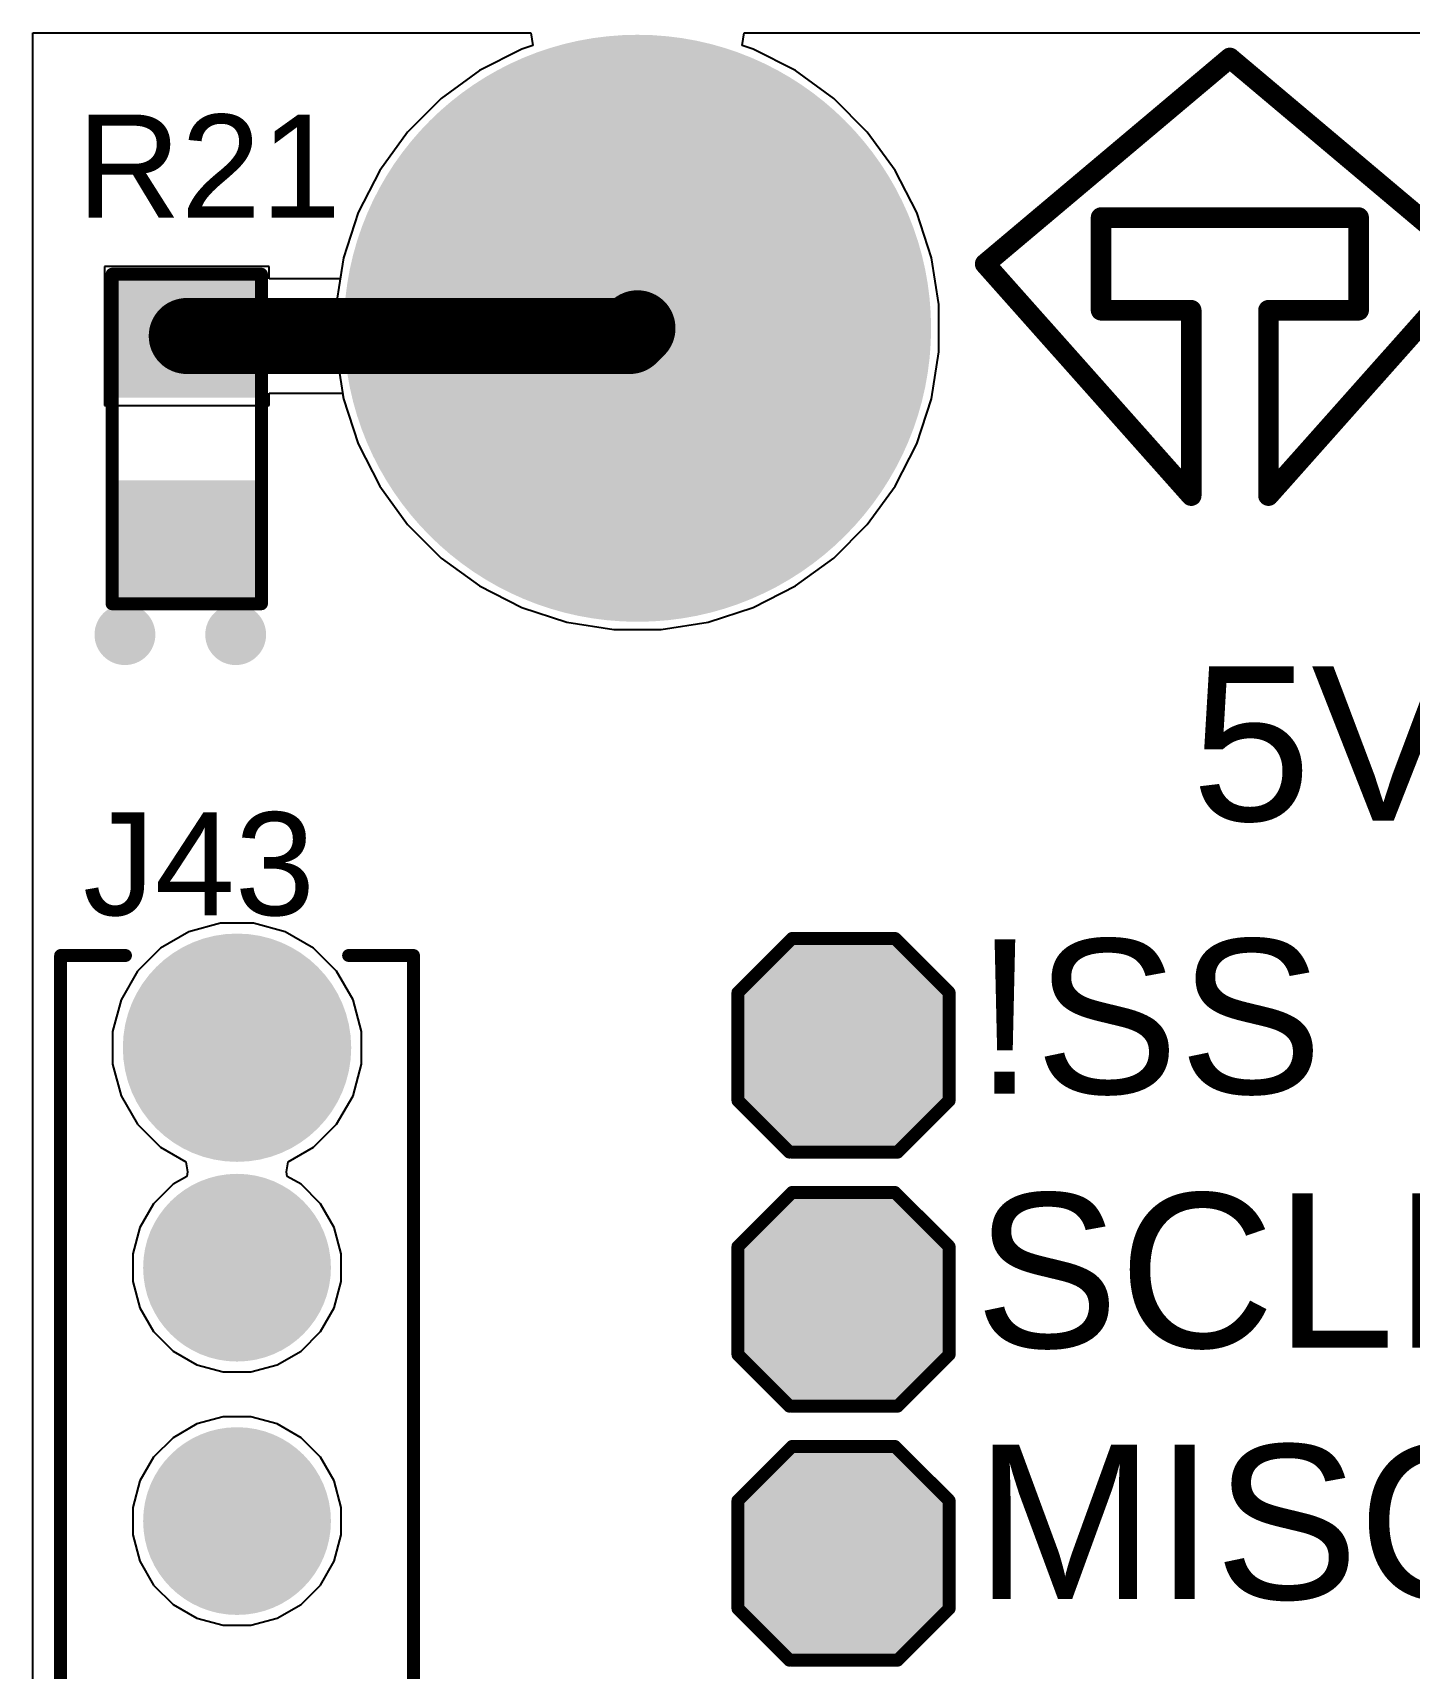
# Model space of a CAD drawing. Header units: millimetres. Extents: x 0 to 215, y 0 to 215.
# Drawn here: x 0.01 to 0.545, y 2.605 to 3.24 of the extents above; entities that cross this region are included whole.
import ezdxf

# ---------------------------------------------------------------- set-up
doc = ezdxf.new("R2010")
doc.units = ezdxf.units.MM
doc.header["$MEASUREMENT"] = 0
for name, color, linetype in [('BottomLayer', 5, 'Continuous'), ('BottomSolder', 6, 'Continuous'), ('MultiLayer', 9, 'Continuous'), ('PadHoleLayer', 156, 'Continuous'), ('TopLayer', 1, 'Continuous'), ('TopOverlay', 2, 'Continuous'), ('TopPaste', 8, 'Continuous'), ('TopSolder', 216, 'Continuous'), ('ViaHoleLayer', 16, 'Continuous')]:
    doc.layers.add(name, color=color, linetype=linetype)
doc.styles.add('Arial', font='', dxfattribs={"height": 0.2})
doc.styles.get('Arial').set_extended_font_data('Arial')

# ---------------------------------------------------------------- blocks, each defined once
blk = doc.blocks.new('R___0805_60')
at = {"layer": 'TopLayer'}
for points in [[(-0.06, 0.025), (-0.02, 0.025), (-0.02, -0.025), (-0.06, -0.025)], [(0.02, 0.025), (0.06, 0.025), (0.06, -0.025), (0.02, -0.025)]]:
    blk.add_hatch(color=1, dxfattribs=at).paths.add_polyline_path(points)
at = {"layer": 'TopPaste'}
for points in [[(-0.06, 0.025), (-0.02, 0.025), (-0.02, -0.025), (-0.06, -0.025)], [(0.02, 0.025), (0.06, 0.025), (0.06, -0.025), (0.02, -0.025)]]:
    blk.add_hatch(color=8, dxfattribs=at).paths.add_polyline_path(points)
at = {"layer": 'TopSolder'}
for points in [[(-0.064, 0.029), (-0.016, 0.029), (-0.016, -0.029), (-0.064, -0.029)], [(0.016, 0.029), (0.064, 0.029), (0.064, -0.029), (0.016, -0.029)]]:
    blk.add_hatch(color=216, dxfattribs=at).paths.add_polyline_path(points)
at = {"layer": 'TopOverlay', "const_width": 0.005}
for points in [[(-0.064, 0.029), (-0.064, -0.029)], [(-0.064, 0.029), (0.064, 0.029)], [(0.064, 0.029), (0.064, -0.029)], [(-0.064, -0.029), (0.064, -0.029)]]:
    blk.add_lwpolyline(points, dxfattribs=at)
at = {"layer": 'TopOverlay', "const_width": 0.0025}
for points in [[(-0.06525, 0.029, 1), (-0.06275, 0.029, 1)], [(-0.06525, 0.029, 1), (-0.06275, 0.029, 1)], [(0.06275, 0.029, 1), (0.06525, 0.029, 1)], [(0.06275, 0.029, 1), (0.06525, 0.029, 1)], [(-0.06525, -0.029, 1), (-0.06275, -0.029, 1)], [(-0.06525, -0.029, 1), (-0.06275, -0.029, 1)], [(0.06275, -0.029, 1), (0.06525, -0.029, 1)], [(0.06275, -0.029, 1), (0.06525, -0.029, 1)]]:
    blk.add_lwpolyline(points, format="xyb", close=True, dxfattribs=at)
blk = doc.blocks.new('4_40_P_______M________H_____86')
at = {"layer": 'BottomLayer'}
h = blk.add_hatch(color=5, dxfattribs=at)
edge = h.paths.add_edge_path()
edge.add_arc((-0.88, 2.525), 0.11, 0, 360)
at = {"layer": 'BottomSolder'}
h = blk.add_hatch(color=6, dxfattribs=at)
edge = h.paths.add_edge_path()
edge.add_arc((-0.88, 2.525), 0.114, 0, 360)
at = {"layer": 'MultiLayer'}
h = blk.add_hatch(color=9, dxfattribs=at)
edge = h.paths.add_edge_path()
edge.add_arc((-0.88, 2.525), 0.11, 0, 360)
at = {"layer": 'PadHoleLayer'}
h = blk.add_hatch(color=156, dxfattribs=at)
edge = h.paths.add_edge_path()
edge.add_arc((-0.88, 2.525), 0.074, 0, 360)
at = {"layer": 'TopLayer'}
h = blk.add_hatch(color=1, dxfattribs=at)
edge = h.paths.add_edge_path()
edge.add_arc((-0.88, 2.525), 0.11, 0, 360)
at = {"layer": 'TopSolder'}
h = blk.add_hatch(color=216, dxfattribs=at)
edge = h.paths.add_edge_path()
edge.add_arc((-0.88, 2.525), 0.114, 0, 360)
blk = doc.blocks.new('T____P______TH_1_8___H_________0_92___101')
at = {"layer": 'BottomLayer'}
blk.add_hatch(color=5, dxfattribs=at).paths.add_polyline_path([(0.01772, 0.03543), (-0.01772, 0.03543), (-0.03543, 0.01772), (-0.03543, -0.01772), (-0.01772, -0.03543), (0.01772, -0.03543), (0.03543, -0.01772), (0.03543, 0.01772)])
at = {"layer": 'BottomSolder'}
blk.add_hatch(color=6, dxfattribs=at).paths.add_polyline_path([(0.01972, 0.03943), (-0.01972, 0.03943), (-0.03943, 0.01972), (-0.03943, -0.01972), (-0.01972, -0.03943), (0.01972, -0.03943), (0.03943, -0.01972), (0.03943, 0.01972)])
at = {"layer": 'MultiLayer'}
blk.add_hatch(color=9, dxfattribs=at).paths.add_polyline_path([(0.01772, 0.03543), (-0.01772, 0.03543), (-0.03543, 0.01772), (-0.03543, -0.01772), (-0.01772, -0.03543), (0.01772, -0.03543), (0.03543, -0.01772), (0.03543, 0.01772)])
at = {"layer": 'PadHoleLayer'}
h = blk.add_hatch(color=156, dxfattribs=at)
edge = h.paths.add_edge_path()
edge.add_arc((0, 0), 0.01811, 0, 360)
at = {"layer": 'TopLayer'}
blk.add_hatch(color=1, dxfattribs=at).paths.add_polyline_path([(0.01772, 0.03543), (-0.01772, 0.03543), (-0.03543, 0.01772), (-0.03543, -0.01772), (-0.01772, -0.03543), (0.01772, -0.03543), (0.03543, -0.01772), (0.03543, 0.01772)])
at = {"layer": 'TopSolder'}
blk.add_hatch(color=216, dxfattribs=at).paths.add_polyline_path([(0.01972, 0.03943), (-0.01972, 0.03943), (-0.03943, 0.01972), (-0.03943, -0.01972), (-0.01972, -0.03943), (0.01972, -0.03943), (0.03943, -0.01972), (0.03943, 0.01972)])
at = {"layer": 'TopOverlay', "const_width": 0.005}
for points in [[(-0.041, 0.021), (-0.02, 0.042)], [(-0.02, 0.042), (0.02, 0.042)], [(0.02, 0.042), (0.041, 0.021)], [(-0.041, -0.021), (-0.041, 0.021)], [(0.041, -0.021), (0.041, 0.021)], [(-0.041, -0.021), (-0.021, -0.041)], [(0.021, -0.041), (0.041, -0.021)], [(-0.02, -0.041), (0.021, -0.041)]]:
    blk.add_lwpolyline(points, dxfattribs=at)
at = {"layer": 'TopOverlay', "const_width": 0.0025}
for points in [[(-0.02125, 0.042, 1), (-0.01875, 0.042, 1)], [(-0.02125, 0.042, 1), (-0.01875, 0.042, 1)], [(0.01875, 0.042, 1), (0.02125, 0.042, 1)], [(0.01875, 0.042, 1), (0.02125, 0.042, 1)], [(-0.04225, 0.021, 1), (-0.03975, 0.021, 1)], [(-0.04225, 0.021, 1), (-0.03975, 0.021, 1)], [(0.03975, 0.021, 1), (0.04225, 0.021, 1)], [(0.03975, 0.021, 1), (0.04225, 0.021, 1)], [(-0.04225, -0.021, 1), (-0.03975, -0.021, 1)], [(-0.04225, -0.021, 1), (-0.03975, -0.021, 1)], [(0.03975, -0.021, 1), (0.04225, -0.021, 1)], [(0.03975, -0.021, 1), (0.04225, -0.021, 1)], [(-0.02225, -0.041, 1), (-0.01975, -0.041, 1)], [(-0.02125, -0.041, 1), (-0.01875, -0.041, 1)], [(0.01975, -0.041, 1), (0.02225, -0.041, 1)], [(0.01975, -0.041, 1), (0.02225, -0.041, 1)]]:
    blk.add_lwpolyline(points, format="xyb", close=True, dxfattribs=at)
blk = doc.blocks.new('T____P______TH_1_8___H_________0_92___102')
at = {"layer": 'BottomLayer'}
blk.add_hatch(color=5, dxfattribs=at).paths.add_polyline_path([(0.01772, 0.03543), (-0.01772, 0.03543), (-0.03543, 0.01772), (-0.03543, -0.01772), (-0.01772, -0.03543), (0.01772, -0.03543), (0.03543, -0.01772), (0.03543, 0.01772)])
at = {"layer": 'BottomSolder'}
blk.add_hatch(color=6, dxfattribs=at).paths.add_polyline_path([(0.01972, 0.03943), (-0.01972, 0.03943), (-0.03943, 0.01972), (-0.03943, -0.01972), (-0.01972, -0.03943), (0.01972, -0.03943), (0.03943, -0.01972), (0.03943, 0.01972)])
at = {"layer": 'MultiLayer'}
blk.add_hatch(color=9, dxfattribs=at).paths.add_polyline_path([(0.01772, 0.03543), (-0.01772, 0.03543), (-0.03543, 0.01772), (-0.03543, -0.01772), (-0.01772, -0.03543), (0.01772, -0.03543), (0.03543, -0.01772), (0.03543, 0.01772)])
at = {"layer": 'PadHoleLayer'}
h = blk.add_hatch(color=156, dxfattribs=at)
edge = h.paths.add_edge_path()
edge.add_arc((0, 0), 0.01811, 0, 360)
at = {"layer": 'TopLayer'}
blk.add_hatch(color=1, dxfattribs=at).paths.add_polyline_path([(0.01772, 0.03543), (-0.01772, 0.03543), (-0.03543, 0.01772), (-0.03543, -0.01772), (-0.01772, -0.03543), (0.01772, -0.03543), (0.03543, -0.01772), (0.03543, 0.01772)])
at = {"layer": 'TopSolder'}
blk.add_hatch(color=216, dxfattribs=at).paths.add_polyline_path([(0.01972, 0.03943), (-0.01972, 0.03943), (-0.03943, 0.01972), (-0.03943, -0.01972), (-0.01972, -0.03943), (0.01972, -0.03943), (0.03943, -0.01972), (0.03943, 0.01972)])
at = {"layer": 'TopOverlay', "const_width": 0.005}
for points in [[(-0.041, 0.021), (-0.02, 0.042)], [(-0.02, 0.042), (0.02, 0.042)], [(0.02, 0.042), (0.041, 0.021)], [(-0.041, -0.021), (-0.041, 0.021)], [(0.041, -0.021), (0.041, 0.021)], [(-0.041, -0.021), (-0.021, -0.041)], [(0.021, -0.041), (0.041, -0.021)], [(-0.02, -0.041), (0.021, -0.041)]]:
    blk.add_lwpolyline(points, dxfattribs=at)
at = {"layer": 'TopOverlay', "const_width": 0.0025}
for points in [[(-0.02125, 0.042, 1), (-0.01875, 0.042, 1)], [(-0.02125, 0.042, 1), (-0.01875, 0.042, 1)], [(0.01875, 0.042, 1), (0.02125, 0.042, 1)], [(0.01875, 0.042, 1), (0.02125, 0.042, 1)], [(-0.04225, 0.021, 1), (-0.03975, 0.021, 1)], [(-0.04225, 0.021, 1), (-0.03975, 0.021, 1)], [(0.03975, 0.021, 1), (0.04225, 0.021, 1)], [(0.03975, 0.021, 1), (0.04225, 0.021, 1)], [(-0.04225, -0.021, 1), (-0.03975, -0.021, 1)], [(-0.04225, -0.021, 1), (-0.03975, -0.021, 1)], [(0.03975, -0.021, 1), (0.04225, -0.021, 1)], [(0.03975, -0.021, 1), (0.04225, -0.021, 1)], [(-0.02225, -0.041, 1), (-0.01975, -0.041, 1)], [(-0.02125, -0.041, 1), (-0.01875, -0.041, 1)], [(0.01975, -0.041, 1), (0.02225, -0.041, 1)], [(0.01975, -0.041, 1), (0.02225, -0.041, 1)]]:
    blk.add_lwpolyline(points, format="xyb", close=True, dxfattribs=at)
blk = doc.blocks.new('T____P______TH_1_8___H_________0_92___103')
at = {"layer": 'BottomLayer'}
blk.add_hatch(color=5, dxfattribs=at).paths.add_polyline_path([(0.01772, 0.03543), (-0.01772, 0.03543), (-0.03543, 0.01772), (-0.03543, -0.01772), (-0.01772, -0.03543), (0.01772, -0.03543), (0.03543, -0.01772), (0.03543, 0.01772)])
at = {"layer": 'BottomSolder'}
blk.add_hatch(color=6, dxfattribs=at).paths.add_polyline_path([(0.01972, 0.03943), (-0.01972, 0.03943), (-0.03943, 0.01972), (-0.03943, -0.01972), (-0.01972, -0.03943), (0.01972, -0.03943), (0.03943, -0.01972), (0.03943, 0.01972)])
at = {"layer": 'MultiLayer'}
blk.add_hatch(color=9, dxfattribs=at).paths.add_polyline_path([(0.01772, 0.03543), (-0.01772, 0.03543), (-0.03543, 0.01772), (-0.03543, -0.01772), (-0.01772, -0.03543), (0.01772, -0.03543), (0.03543, -0.01772), (0.03543, 0.01772)])
at = {"layer": 'PadHoleLayer'}
h = blk.add_hatch(color=156, dxfattribs=at)
edge = h.paths.add_edge_path()
edge.add_arc((0, 0), 0.01811, 0, 360)
at = {"layer": 'TopLayer'}
blk.add_hatch(color=1, dxfattribs=at).paths.add_polyline_path([(0.01772, 0.03543), (-0.01772, 0.03543), (-0.03543, 0.01772), (-0.03543, -0.01772), (-0.01772, -0.03543), (0.01772, -0.03543), (0.03543, -0.01772), (0.03543, 0.01772)])
at = {"layer": 'TopSolder'}
blk.add_hatch(color=216, dxfattribs=at).paths.add_polyline_path([(0.01972, 0.03943), (-0.01972, 0.03943), (-0.03943, 0.01972), (-0.03943, -0.01972), (-0.01972, -0.03943), (0.01972, -0.03943), (0.03943, -0.01972), (0.03943, 0.01972)])
at = {"layer": 'TopOverlay', "const_width": 0.005}
for points in [[(-0.041, 0.021), (-0.02, 0.042)], [(-0.02, 0.042), (0.02, 0.042)], [(0.02, 0.042), (0.041, 0.021)], [(-0.041, -0.021), (-0.041, 0.021)], [(0.041, -0.021), (0.041, 0.021)], [(-0.041, -0.021), (-0.021, -0.041)], [(0.021, -0.041), (0.041, -0.021)], [(-0.02, -0.041), (0.021, -0.041)]]:
    blk.add_lwpolyline(points, dxfattribs=at)
at = {"layer": 'TopOverlay', "const_width": 0.0025}
for points in [[(-0.02125, 0.042, 1), (-0.01875, 0.042, 1)], [(-0.02125, 0.042, 1), (-0.01875, 0.042, 1)], [(0.01875, 0.042, 1), (0.02125, 0.042, 1)], [(0.01875, 0.042, 1), (0.02125, 0.042, 1)], [(-0.04225, 0.021, 1), (-0.03975, 0.021, 1)], [(-0.04225, 0.021, 1), (-0.03975, 0.021, 1)], [(0.03975, 0.021, 1), (0.04225, 0.021, 1)], [(0.03975, 0.021, 1), (0.04225, 0.021, 1)], [(-0.04225, -0.021, 1), (-0.03975, -0.021, 1)], [(-0.04225, -0.021, 1), (-0.03975, -0.021, 1)], [(0.03975, -0.021, 1), (0.04225, -0.021, 1)], [(0.03975, -0.021, 1), (0.04225, -0.021, 1)], [(-0.02225, -0.041, 1), (-0.01975, -0.041, 1)], [(-0.02125, -0.041, 1), (-0.01875, -0.041, 1)], [(0.01975, -0.041, 1), (0.02225, -0.041, 1)], [(0.01975, -0.041, 1), (0.02225, -0.041, 1)]]:
    blk.add_lwpolyline(points, format="xyb", close=True, dxfattribs=at)
blk = doc.blocks.new('1053111206_108')
at = {"layer": 'BottomLayer'}
h = blk.add_hatch(color=5, dxfattribs=at)
edge = h.paths.add_edge_path()
edge.add_arc((0.3315, 0.02638), 0.04134, 0, 360)
h = blk.add_hatch(color=5, dxfattribs=at)
edge = h.paths.add_edge_path()
edge.add_arc((0.14764, 0.02638), 0.03346, 0, 360)
h = blk.add_hatch(color=5, dxfattribs=at)
edge = h.paths.add_edge_path()
edge.add_arc((0.24606, 0.02638), 0.03346, 0, 360)
at = {"layer": 'BottomSolder'}
h = blk.add_hatch(color=6, dxfattribs=at)
edge = h.paths.add_edge_path()
edge.add_arc((0.3315, 0.02638), 0.04434, 0, 360)
h = blk.add_hatch(color=6, dxfattribs=at)
edge = h.paths.add_edge_path()
edge.add_arc((0.14764, 0.02638), 0.03646, 0, 360)
h = blk.add_hatch(color=6, dxfattribs=at)
edge = h.paths.add_edge_path()
edge.add_arc((0.24606, 0.02638), 0.03646, 0, 360)
at = {"layer": 'MultiLayer'}
h = blk.add_hatch(color=9, dxfattribs=at)
edge = h.paths.add_edge_path()
edge.add_arc((0.3315, 0.02638), 0.04134, 0, 360)
h = blk.add_hatch(color=9, dxfattribs=at)
edge = h.paths.add_edge_path()
edge.add_arc((0.14764, 0.02638), 0.03346, 0, 360)
h = blk.add_hatch(color=9, dxfattribs=at)
edge = h.paths.add_edge_path()
edge.add_arc((0.24606, 0.02638), 0.03346, 0, 360)
at = {"layer": 'PadHoleLayer'}
h = blk.add_hatch(color=156, dxfattribs=at)
edge = h.paths.add_edge_path()
edge.add_arc((0.3315, 0.02638), 0.0315, 0, 360)
h = blk.add_hatch(color=156, dxfattribs=at)
edge = h.paths.add_edge_path()
edge.add_arc((0.14764, 0.02638), 0.02362, 0, 360)
h = blk.add_hatch(color=156, dxfattribs=at)
edge = h.paths.add_edge_path()
edge.add_arc((0.24606, 0.02638), 0.02362, 0, 360)
at = {"layer": 'TopLayer'}
h = blk.add_hatch(color=1, dxfattribs=at)
edge = h.paths.add_edge_path()
edge.add_arc((0.3315, 0.02638), 0.04134, 0, 360)
h = blk.add_hatch(color=1, dxfattribs=at)
edge = h.paths.add_edge_path()
edge.add_arc((0.14764, 0.02638), 0.03346, 0, 360)
h = blk.add_hatch(color=1, dxfattribs=at)
edge = h.paths.add_edge_path()
edge.add_arc((0.24606, 0.02638), 0.03346, 0, 360)
at = {"layer": 'TopSolder'}
h = blk.add_hatch(color=216, dxfattribs=at)
edge = h.paths.add_edge_path()
edge.add_arc((0.3315, 0.02638), 0.04434, 0, 360)
h = blk.add_hatch(color=216, dxfattribs=at)
edge = h.paths.add_edge_path()
edge.add_arc((0.14764, 0.02638), 0.03646, 0, 360)
h = blk.add_hatch(color=216, dxfattribs=at)
edge = h.paths.add_edge_path()
edge.add_arc((0.24606, 0.02638), 0.03646, 0, 360)
at = {"layer": 'TopOverlay', "const_width": 0.005}
for points in [[(-0.36732, 0.09488), (0.36732, 0.09488)], [(0.36732, 0.09488), (0.36732, 0.06969)], [(0.36732, -0.01693), (0.36732, -0.04213)], [(0.04921, -0.04213), (0.36732, -0.04213)]]:
    blk.add_lwpolyline(points, dxfattribs=at)
at = {"layer": 'TopOverlay', "const_width": 0.0025}
for points in [[(0.36607, 0.09488, 1), (0.36857, 0.09488, 1)], [(0.36607, 0.09488, 1), (0.36857, 0.09488, 1)], [(0.36607, 0.06969, 1), (0.36857, 0.06969, 1)], [(0.36607, -0.01693, 1), (0.36857, -0.01693, 1)], [(0.36607, -0.04213, 1), (0.36857, -0.04213, 1)], [(0.36607, -0.04213, 1), (0.36857, -0.04213, 1)]]:
    blk.add_lwpolyline(points, format="xyb", close=True, dxfattribs=at)

msp = doc.modelspace()

# ---------------------------------------------------------------- hatches: boundary and pattern name
at = {"layer": 'BottomLayer'}
h = msp.add_hatch(color=5, dxfattribs=at)
edge = h.paths.add_edge_path()
edge.add_arc((0.046, 3.006), 0.01181, 0, 360)
h = msp.add_hatch(color=5, dxfattribs=at)
edge = h.paths.add_edge_path()
edge.add_arc((0.089, 3.006), 0.01181, 0, 360)
at = {"layer": 'TopLayer'}
h = msp.add_hatch(color=1, dxfattribs=at)
edge = h.paths.add_edge_path()
edge.add_arc((0.046, 3.006), 0.01181, 0, 360)
h = msp.add_hatch(color=1, dxfattribs=at)
edge = h.paths.add_edge_path()
edge.add_arc((0.089, 3.006), 0.01181, 0, 360)
at = {"layer": 'ViaHoleLayer'}
h = msp.add_hatch(color=16, dxfattribs=at)
edge = h.paths.add_edge_path()
edge.add_arc((0.046, 3.006), 0.00591, 0, 360)
h = msp.add_hatch(color=16, dxfattribs=at)
edge = h.paths.add_edge_path()
edge.add_arc((0.089, 3.006), 0.00591, 0, 360)

# ---------------------------------------------------------------- linework, layer by layer
at = {"layer": 'BottomLayer'}
for p, q in [((0.0102, 0.0102), (0.0102, 3.2398)), ((0.0102, 3.2398), (0.20353, 3.2398)), ((0.20432, 3.2348), (0.20009, 3.23343)), ((0.20353, 3.2398), (0.20432, 3.2348)), ((0.28568, 3.2348), (0.28647, 3.2398)), ((0.28991, 3.23343), (0.28568, 3.2348)), ((0.28647, 3.2398), (3.83353, 3.2398)), ((0.20009, 3.23343), (0.18368, 3.22507)), ((0.30632, 3.22507), (0.28991, 3.23343)), ((0.18368, 3.22507), (0.16878, 3.21424)), ((0.32122, 3.21424), (0.30632, 3.22507)), ((0.16878, 3.21424), (0.15576, 3.20122)), ((0.33424, 3.20122), (0.32122, 3.21424)), ((0.15576, 3.20122), (0.14493, 3.18632)), ((0.34507, 3.18632), (0.33424, 3.20122)), ((0.14493, 3.18632), (0.13657, 3.16991)), ((0.35343, 3.16991), (0.34507, 3.18632)), ((0.13657, 3.16991), (0.13088, 3.1524)), ((0.35912, 3.1524), (0.35343, 3.16991)), ((0.13088, 3.1524), (0.128, 3.13421)), ((0.362, 3.13421), (0.35912, 3.1524)), ((0.128, 3.13421), (0.128, 3.11579)), ((0.362, 3.11579), (0.362, 3.13421)), ((0.128, 3.11579), (0.13088, 3.0976)), ((0.35912, 3.0976), (0.362, 3.11579)), ((0.13088, 3.0976), (0.13657, 3.08009)), ((0.35343, 3.08009), (0.35912, 3.0976)), ((0.13657, 3.08009), (0.14493, 3.06368)), ((0.34507, 3.06368), (0.35343, 3.08009)), ((0.14493, 3.06368), (0.15576, 3.04878)), ((0.33424, 3.04878), (0.34507, 3.06368)), ((0.15576, 3.04878), (0.16878, 3.03576)), ((0.32122, 3.03576), (0.33424, 3.04878)), ((0.16878, 3.03576), (0.18368, 3.02493)), ((0.30632, 3.02493), (0.32122, 3.03576)), ((0.18368, 3.02493), (0.20009, 3.01657)), ((0.28991, 3.01657), (0.30632, 3.02493)), ((0.20009, 3.01657), (0.2176, 3.01088)), ((0.2724, 3.01088), (0.28991, 3.01657)), ((0.2176, 3.01088), (0.23579, 3.008)), ((0.23579, 3.008), (0.25421, 3.008)), ((0.25421, 3.008), (0.2724, 3.01088)), ((0.07086, 2.8906), (0.05984, 2.88424)), ((0.08316, 2.8939), (0.07086, 2.8906)), ((0.09588, 2.8939), (0.08316, 2.8939)), ((0.10818, 2.8906), (0.09588, 2.8939)), ((0.1192, 2.88424), (0.10818, 2.8906)), ((0.05984, 2.88424), (0.05084, 2.87524)), ((0.1282, 2.87524), (0.1192, 2.88424)), ((0.30378, 2.88843), (0.28257, 2.86722)), ((0.34622, 2.88843), (0.30378, 2.88843)), ((0.36743, 2.86722), (0.34622, 2.88843)), ((0.05084, 2.87524), (0.04448, 2.86422)), ((0.13456, 2.86422), (0.1282, 2.87524)), ((0.28257, 2.86722), (0.28257, 2.82478)), ((0.36743, 2.82478), (0.36743, 2.86722)), ((0.04448, 2.86422), (0.04118, 2.85192)), ((0.13786, 2.85192), (0.13456, 2.86422)), ((0.04118, 2.85192), (0.04118, 2.8392)), ((0.13786, 2.8392), (0.13786, 2.85192)), ((0.04118, 2.8392), (0.04448, 2.8269)), ((0.13456, 2.8269), (0.13786, 2.8392)), ((0.04448, 2.8269), (0.05084, 2.81588)), ((0.1282, 2.81588), (0.13456, 2.8269)), ((0.28257, 2.82478), (0.30378, 2.80357)), ((0.34622, 2.80357), (0.36743, 2.82478)), ((0.05084, 2.81588), (0.05984, 2.80688)), ((0.1192, 2.80688), (0.1282, 2.81588)), ((0.05984, 2.80688), (0.0697, 2.80118)), ((0.10934, 2.80118), (0.1192, 2.80688)), ((0.30378, 2.80357), (0.34622, 2.80357)), ((0.06999, 2.79557), (0.06467, 2.79251)), ((0.0697, 2.80118), (0.07031, 2.79739)), ((0.07031, 2.79739), (0.06999, 2.79557)), ((0.10873, 2.79739), (0.10934, 2.80118)), ((0.10905, 2.79557), (0.10873, 2.79739)), ((0.11437, 2.79251), (0.10905, 2.79557)), ((0.06467, 2.79251), (0.05714, 2.78497)), ((0.1219, 2.78497), (0.11437, 2.79251)), ((0.30378, 2.78977), (0.28257, 2.76855)), ((0.34622, 2.78977), (0.30378, 2.78977)), ((0.36743, 2.76855), (0.34622, 2.78977)), ((0.05714, 2.78497), (0.05181, 2.77574)), ((0.12723, 2.77574), (0.1219, 2.78497)), ((0.05181, 2.77574), (0.04906, 2.76545)), ((0.12998, 2.76545), (0.12723, 2.77574)), ((0.04906, 2.76545), (0.04906, 2.7548)), ((0.12998, 2.7548), (0.12998, 2.76545)), ((0.28257, 2.76855), (0.28257, 2.72612)), ((0.36743, 2.72612), (0.36743, 2.76855)), ((0.04906, 2.7548), (0.05181, 2.74451)), ((0.12723, 2.74451), (0.12998, 2.7548)), ((0.05181, 2.74451), (0.05714, 2.73528)), ((0.1219, 2.73528), (0.12723, 2.74451)), ((0.05714, 2.73528), (0.06467, 2.72775)), ((0.11437, 2.72775), (0.1219, 2.73528)), ((0.06467, 2.72775), (0.0739, 2.72242)), ((0.10514, 2.72242), (0.11437, 2.72775)), ((0.28257, 2.72612), (0.30378, 2.7049)), ((0.34622, 2.7049), (0.36743, 2.72612)), ((0.0739, 2.72242), (0.08419, 2.71966)), ((0.08419, 2.71966), (0.09485, 2.71966)), ((0.09485, 2.71966), (0.10514, 2.72242)), ((0.08419, 2.70217), (0.0739, 2.69941)), ((0.09485, 2.70217), (0.08419, 2.70217)), ((0.10514, 2.69941), (0.09485, 2.70217)), ((0.30378, 2.7049), (0.34622, 2.7049)), ((0.06467, 2.69408), (0.05714, 2.68655)), ((0.0739, 2.69941), (0.06467, 2.69408)), ((0.11437, 2.69408), (0.10514, 2.69941)), ((0.1219, 2.68655), (0.11437, 2.69408)), ((0.30378, 2.6911), (0.28257, 2.66988)), ((0.34622, 2.6911), (0.30378, 2.6911)), ((0.36743, 2.66988), (0.34622, 2.6911)), ((0.05714, 2.68655), (0.05181, 2.67732)), ((0.12723, 2.67732), (0.1219, 2.68655)), ((0.05181, 2.67732), (0.04906, 2.66703)), ((0.12998, 2.66703), (0.12723, 2.67732)), ((0.28257, 2.66988), (0.28257, 2.62745)), ((0.36743, 2.62745), (0.36743, 2.66988)), ((0.04906, 2.66703), (0.04906, 2.65637)), ((0.12998, 2.65637), (0.12998, 2.66703)), ((0.04906, 2.65637), (0.05181, 2.64608)), ((0.12723, 2.64608), (0.12998, 2.65637)), ((0.05181, 2.64608), (0.05714, 2.63686)), ((0.1219, 2.63686), (0.12723, 2.64608)), ((0.05714, 2.63686), (0.06467, 2.62932)), ((0.11437, 2.62932), (0.1219, 2.63686)), ((0.06467, 2.62932), (0.0739, 2.62399)), ((0.0739, 2.62399), (0.08419, 2.62124)), ((0.09485, 2.62124), (0.10514, 2.62399)), ((0.10514, 2.62399), (0.11437, 2.62932)), ((0.28257, 2.62745), (0.30378, 2.60623)), ((0.34622, 2.60623), (0.36743, 2.62745)), ((0.08419, 2.62124), (0.09485, 2.62124)), ((0.30378, 2.60623), (0.34622, 2.60623))]:
    msp.add_line(p, q, dxfattribs=at)
at = {"layer": 'TopLayer'}
for p, q in [((0.0102, 2.33193), (0.0102, 3.2398)), ((0.0102, 3.2398), (0.20353, 3.2398)), ((0.20432, 3.2348), (0.20009, 3.23343)), ((0.20353, 3.2398), (0.20432, 3.2348)), ((0.28568, 3.2348), (0.28647, 3.2398)), ((0.28991, 3.23343), (0.28568, 3.2348)), ((0.28647, 3.2398), (2.55176, 3.2398)), ((0.20009, 3.23343), (0.18368, 3.22507)), ((0.30632, 3.22507), (0.28991, 3.23343)), ((0.18368, 3.22507), (0.16878, 3.21424)), ((0.32122, 3.21424), (0.30632, 3.22507)), ((0.16878, 3.21424), (0.15576, 3.20122)), ((0.33424, 3.20122), (0.32122, 3.21424)), ((0.15576, 3.20122), (0.14493, 3.18632)), ((0.34507, 3.18632), (0.33424, 3.20122)), ((0.14493, 3.18632), (0.13657, 3.16991)), ((0.35343, 3.16991), (0.34507, 3.18632)), ((0.13657, 3.16991), (0.13088, 3.1524)), ((0.35912, 3.1524), (0.35343, 3.16991)), ((0.13088, 3.1524), (0.12958, 3.14419)), ((0.362, 3.13421), (0.35912, 3.1524)), ((0.102, 3.149), (0.038, 3.149)), ((0.038, 3.149), (0.038, 3.095)), ((0.102, 3.14419), (0.102, 3.149)), ((0.12958, 3.14419), (0.102, 3.14419)), ((0.362, 3.11579), (0.362, 3.13421)), ((0.35912, 3.0976), (0.362, 3.11579)), ((0.038, 3.095), (0.102, 3.095)), ((0.102, 3.095), (0.102, 3.09981)), ((0.102, 3.09981), (0.13053, 3.09981)), ((0.13053, 3.09981), (0.13088, 3.0976)), ((0.13088, 3.0976), (0.13657, 3.08009)), ((0.35343, 3.08009), (0.35912, 3.0976)), ((0.13657, 3.08009), (0.14493, 3.06368)), ((0.34507, 3.06368), (0.35343, 3.08009)), ((0.14493, 3.06368), (0.15576, 3.04878)), ((0.33424, 3.04878), (0.34507, 3.06368)), ((0.15576, 3.04878), (0.16878, 3.03576)), ((0.32122, 3.03576), (0.33424, 3.04878)), ((0.16878, 3.03576), (0.18368, 3.02493)), ((0.30632, 3.02493), (0.32122, 3.03576)), ((0.18368, 3.02493), (0.20009, 3.01657)), ((0.28991, 3.01657), (0.30632, 3.02493)), ((0.20009, 3.01657), (0.2176, 3.01088)), ((0.2724, 3.01088), (0.28991, 3.01657)), ((0.2176, 3.01088), (0.23579, 3.008)), ((0.23579, 3.008), (0.25421, 3.008)), ((0.25421, 3.008), (0.2724, 3.01088)), ((0.07086, 2.8906), (0.05984, 2.88424)), ((0.08316, 2.8939), (0.07086, 2.8906)), ((0.09588, 2.8939), (0.08316, 2.8939)), ((0.10818, 2.8906), (0.09588, 2.8939)), ((0.1192, 2.88424), (0.10818, 2.8906)), ((0.05984, 2.88424), (0.05084, 2.87524)), ((0.1282, 2.87524), (0.1192, 2.88424)), ((0.30378, 2.88843), (0.28257, 2.86722)), ((0.34622, 2.88843), (0.30378, 2.88843)), ((0.36743, 2.86722), (0.34622, 2.88843)), ((0.05084, 2.87524), (0.04448, 2.86422)), ((0.13456, 2.86422), (0.1282, 2.87524)), ((0.28257, 2.86722), (0.28257, 2.82478)), ((0.36743, 2.82478), (0.36743, 2.86722)), ((0.04448, 2.86422), (0.04118, 2.85192)), ((0.13786, 2.85192), (0.13456, 2.86422)), ((0.04118, 2.85192), (0.04118, 2.8392)), ((0.13786, 2.8392), (0.13786, 2.85192)), ((0.04118, 2.8392), (0.04448, 2.8269)), ((0.13456, 2.8269), (0.13786, 2.8392)), ((0.04448, 2.8269), (0.05084, 2.81588)), ((0.1282, 2.81588), (0.13456, 2.8269)), ((0.28257, 2.82478), (0.30378, 2.80357)), ((0.34622, 2.80357), (0.36743, 2.82478)), ((0.05084, 2.81588), (0.05984, 2.80688)), ((0.1192, 2.80688), (0.1282, 2.81588)), ((0.05984, 2.80688), (0.0697, 2.80118)), ((0.10934, 2.80118), (0.1192, 2.80688)), ((0.30378, 2.80357), (0.34622, 2.80357)), ((0.06999, 2.79557), (0.06467, 2.79251)), ((0.0697, 2.80118), (0.07031, 2.79739)), ((0.07031, 2.79739), (0.06999, 2.79557)), ((0.10873, 2.79739), (0.10934, 2.80118)), ((0.10905, 2.79557), (0.10873, 2.79739)), ((0.11437, 2.79251), (0.10905, 2.79557)), ((0.06467, 2.79251), (0.05714, 2.78497)), ((0.1219, 2.78497), (0.11437, 2.79251)), ((0.30378, 2.78977), (0.28257, 2.76855)), ((0.34622, 2.78977), (0.30378, 2.78977)), ((0.36743, 2.76855), (0.34622, 2.78977)), ((0.05714, 2.78497), (0.05181, 2.77574)), ((0.12723, 2.77574), (0.1219, 2.78497)), ((0.05181, 2.77574), (0.04906, 2.76545)), ((0.12998, 2.76545), (0.12723, 2.77574)), ((0.04906, 2.76545), (0.04906, 2.7548)), ((0.12998, 2.7548), (0.12998, 2.76545)), ((0.28257, 2.76855), (0.28257, 2.72612)), ((0.36743, 2.72612), (0.36743, 2.76855)), ((0.04906, 2.7548), (0.05181, 2.74451)), ((0.12723, 2.74451), (0.12998, 2.7548)), ((0.05181, 2.74451), (0.05714, 2.73528)), ((0.1219, 2.73528), (0.12723, 2.74451)), ((0.05714, 2.73528), (0.06467, 2.72775)), ((0.11437, 2.72775), (0.1219, 2.73528)), ((0.06467, 2.72775), (0.0739, 2.72242)), ((0.10514, 2.72242), (0.11437, 2.72775)), ((0.28257, 2.72612), (0.30378, 2.7049)), ((0.34622, 2.7049), (0.36743, 2.72612)), ((0.0739, 2.72242), (0.08419, 2.71966)), ((0.08419, 2.71966), (0.09485, 2.71966)), ((0.09485, 2.71966), (0.10514, 2.72242)), ((0.08419, 2.70217), (0.0739, 2.69941)), ((0.09485, 2.70217), (0.08419, 2.70217)), ((0.10514, 2.69941), (0.09485, 2.70217)), ((0.30378, 2.7049), (0.34622, 2.7049)), ((0.06467, 2.69408), (0.05714, 2.68655)), ((0.0739, 2.69941), (0.06467, 2.69408)), ((0.11437, 2.69408), (0.10514, 2.69941)), ((0.1219, 2.68655), (0.11437, 2.69408)), ((0.30378, 2.6911), (0.28257, 2.66988)), ((0.34622, 2.6911), (0.30378, 2.6911)), ((0.36743, 2.66988), (0.34622, 2.6911)), ((0.05714, 2.68655), (0.05181, 2.67732)), ((0.12723, 2.67732), (0.1219, 2.68655)), ((0.05181, 2.67732), (0.04906, 2.66703)), ((0.12998, 2.66703), (0.12723, 2.67732)), ((0.28257, 2.66988), (0.28257, 2.62745)), ((0.36743, 2.62745), (0.36743, 2.66988)), ((0.04906, 2.66703), (0.04906, 2.65637)), ((0.12998, 2.65637), (0.12998, 2.66703)), ((0.04906, 2.65637), (0.05181, 2.64608)), ((0.12723, 2.64608), (0.12998, 2.65637)), ((0.05181, 2.64608), (0.05714, 2.63686)), ((0.1219, 2.63686), (0.12723, 2.64608)), ((0.05714, 2.63686), (0.06467, 2.62932)), ((0.11437, 2.62932), (0.1219, 2.63686)), ((0.06467, 2.62932), (0.0739, 2.62399)), ((0.0739, 2.62399), (0.08419, 2.62124)), ((0.09485, 2.62124), (0.10514, 2.62399)), ((0.10514, 2.62399), (0.11437, 2.62932)), ((0.28257, 2.62745), (0.30378, 2.60623)), ((0.34622, 2.60623), (0.36743, 2.62745)), ((0.08419, 2.62124), (0.09485, 2.62124)), ((0.30378, 2.60623), (0.34622, 2.60623))]:
    msp.add_line(p, q, dxfattribs=at)
at = {"layer": 'TopLayer', "const_width": 0.02953}
for points in [[(0.242, 3.122), (0.245, 3.125)], [(0.07, 3.122), (0.242, 3.122)]]:
    msp.add_lwpolyline(points, dxfattribs=at)
at = {"layer": 'TopLayer', "const_width": 0.01476}
for points in [[(0.23762, 3.125, 1), (0.25238, 3.125, 1)], [(0.06262, 3.122, 1), (0.07738, 3.122, 1)], [(0.23462, 3.122, 1), (0.24938, 3.122, 1)], [(0.23462, 3.122, 1), (0.24938, 3.122, 1)]]:
    msp.add_lwpolyline(points, format="xyb", close=True, dxfattribs=at)
at = {"layer": 'TopOverlay', "const_width": 0.008}
for points in [[(0.38, 3.15), (0.475, 3.23)], [(0.475, 3.23), (0.57, 3.15)], [(0.425, 3.132), (0.425, 3.168)], [(0.425, 3.168), (0.525, 3.168)], [(0.525, 3.132), (0.525, 3.168)], [(0.38, 3.15), (0.46, 3.06)], [(0.49, 3.06), (0.57, 3.15)], [(0.425, 3.132), (0.46, 3.132)], [(0.46, 3.06), (0.46, 3.132)], [(0.49, 3.132), (0.525, 3.132)], [(0.49, 3.06), (0.49, 3.132)]]:
    msp.add_lwpolyline(points, dxfattribs=at)
at = {"layer": 'TopOverlay', "const_width": 0.004}
for points in [[(0.473, 3.23, 1), (0.477, 3.23, 1)], [(0.473, 3.23, 1), (0.477, 3.23, 1)], [(0.423, 3.168, 1), (0.427, 3.168, 1)], [(0.423, 3.168, 1), (0.427, 3.168, 1)], [(0.523, 3.168, 1), (0.527, 3.168, 1)], [(0.523, 3.168, 1), (0.527, 3.168, 1)], [(0.378, 3.15, 1), (0.382, 3.15, 1)], [(0.378, 3.15, 1), (0.382, 3.15, 1)], [(0.423, 3.132, 1), (0.427, 3.132, 1)], [(0.423, 3.132, 1), (0.427, 3.132, 1)], [(0.458, 3.132, 1), (0.462, 3.132, 1)], [(0.458, 3.132, 1), (0.462, 3.132, 1)], [(0.488, 3.132, 1), (0.492, 3.132, 1)], [(0.488, 3.132, 1), (0.492, 3.132, 1)], [(0.523, 3.132, 1), (0.527, 3.132, 1)], [(0.523, 3.132, 1), (0.527, 3.132, 1)], [(0.458, 3.06, 1), (0.462, 3.06, 1)], [(0.458, 3.06, 1), (0.462, 3.06, 1)], [(0.488, 3.06, 1), (0.492, 3.06, 1)], [(0.488, 3.06, 1), (0.492, 3.06, 1)]]:
    msp.add_lwpolyline(points, format="xyb", close=True, dxfattribs=at)

# ---------------------------------------------------------------- block references
for name, p in [('4_40_P_______M________H_____86', (1.125, 0.6)), ('T____P______TH_1_8___H_________0_92___101', (0.325, 2.846)), ('T____P______TH_1_8___H_________0_92___102', (0.325, 2.74733)), ('T____P______TH_1_8___H_________0_92___103', (0.325, 2.64867))]:
    msp.add_blockref(name, p)
at = {"rotation": 90}
for name, p in [('R___0805_60', (0.07, 3.082)), ('1053111206_108', (0.1159, 2.51406))]:
    msp.add_blockref(name, p, dxfattribs=at)

# ---------------------------------------------------------------- texts
at = {"layer": 'TopOverlay', "style": 'Arial'}
for s, height, p in [('R21', 0.04, (0.02735, 3.16801)), ('5VOK', 0.06, (0.46, 2.9337)), ('J43', 0.04, (0.02968, 2.89701)), ('!SS', 0.06, (0.376, 2.8277)), ('SCLK', 0.06, (0.376, 2.72904)), ('MISO', 0.06, (0.376, 2.63137))]:
    msp.add_text(s, height=height, dxfattribs=at).set_placement(p)

doc.saveas('drawing.dxf')
